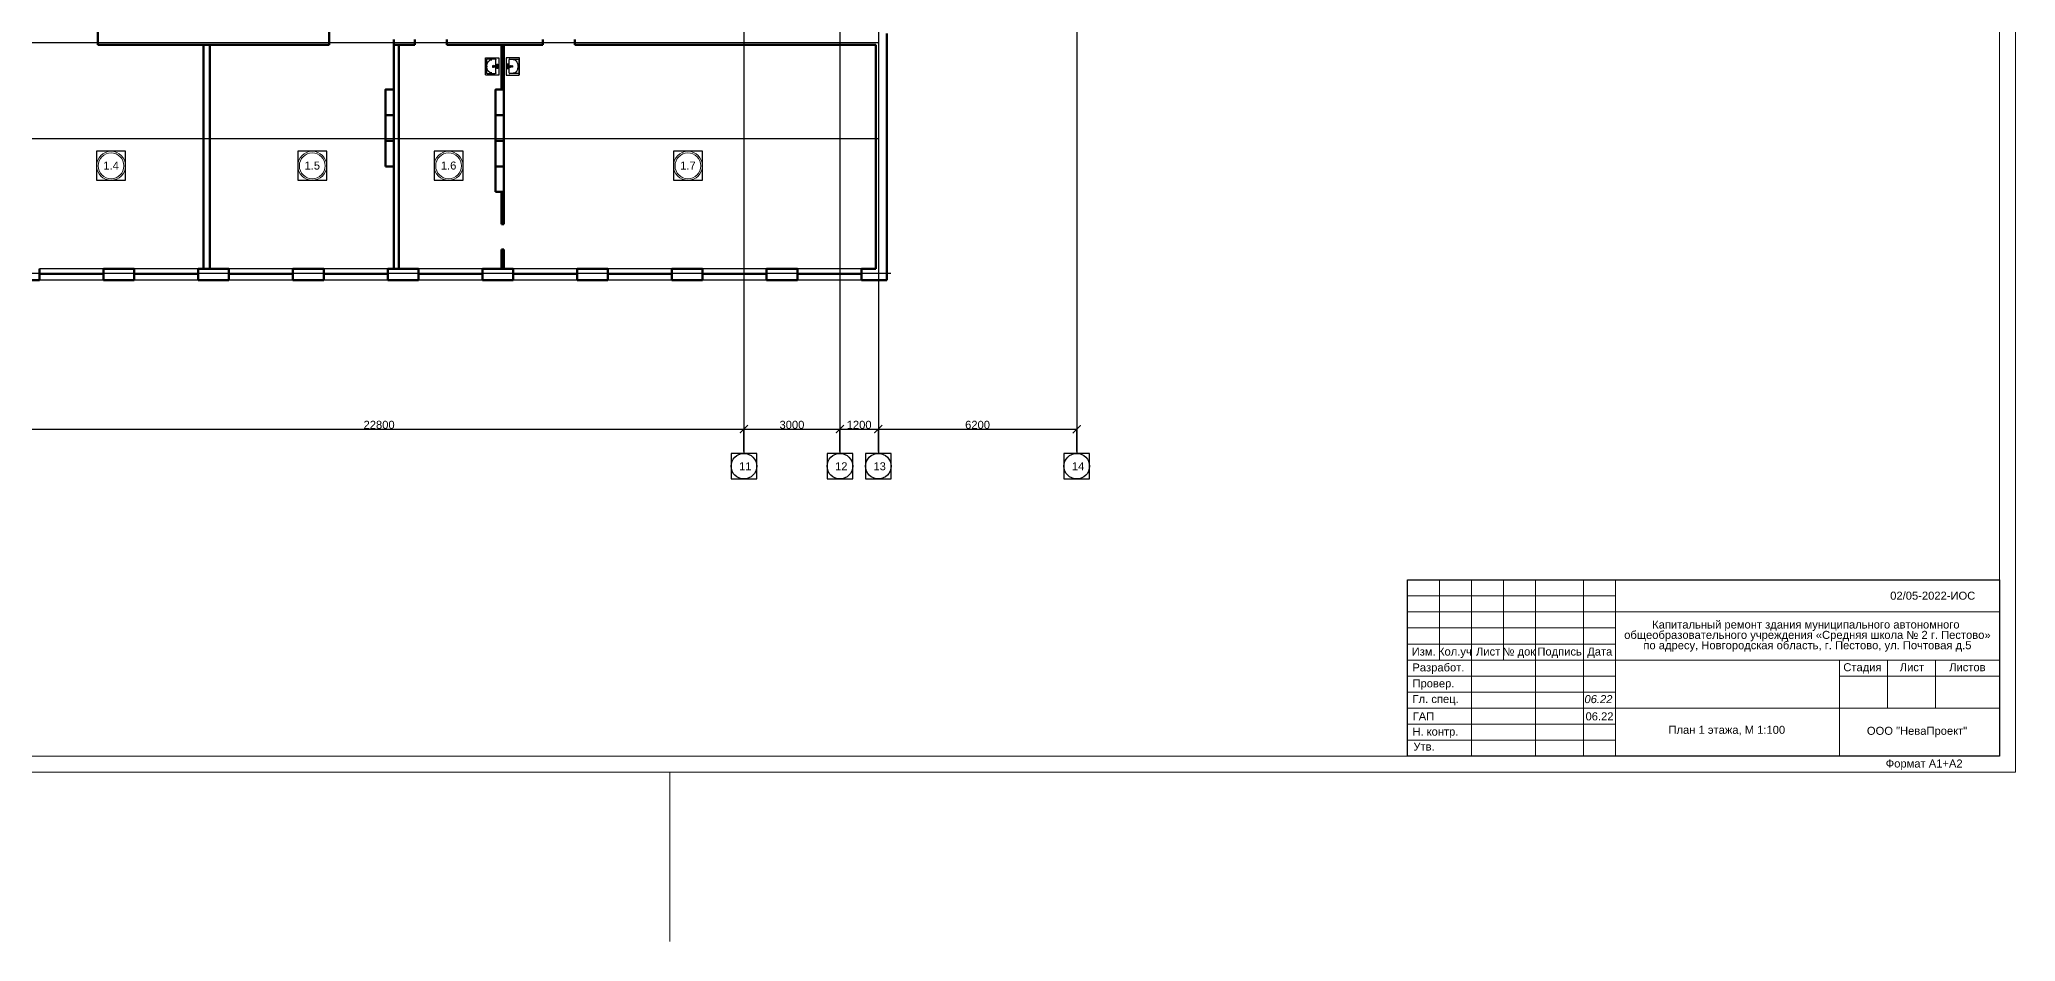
# Model space of a CAD drawing. Header units: metres. Extents: x -5 to 458, y -5 to 65.
# Drawn here: x 64.4 to 126.2, y -5.3 to 22.9 of the extents above; entities that cross this region are included whole.
import ezdxf
from ezdxf.enums import TextEntityAlignment as Align

# ---------------------------------------------------------------- set-up
doc = ezdxf.new("R2010")
doc.units = ezdxf.units.M
doc.linetypes.add('ACAD_ISO04W100', pattern=[30, 24, -3, 0, -3])
doc.linetypes.add('DGN Style 3', pattern=[499.525246, 356.803747, -142.721499])
for name, color, linetype, lineweight in [('Level 50', 7, 'Continuous', 0), ('Level 63', 7, 'Continuous', 0), ('Стены', 7, 'Continuous', 50)]:
    doc.layers.add(name, color=color, linetype=linetype, lineweight=lineweight)
for name, color, linetype in [('YOLO_STAMP', 1, 'Continuous'), ('YOLO_TABLE', 1, 'Continuous'), ('Окна', 127, 'Continuous'), ('Оси', 30, 'Continuous'), ('Осн надпись', 7, 'Continuous'), ('размеры оси', 163, 'Continuous')]:
    doc.layers.add(name, color=color, linetype=linetype)
doc.styles.add('Arial', font='ariali.ttf')
doc.styles.add('GOST 2.304', font='cs_gost2304.shx')
doc.styles.get("Standard").update_dxf_attribs({"font": 'arial.ttf'})
doc.styles.add('Style-Arial', font='arial.ttf')
doc.dimstyles.new('100', dxfattribs={"dimtxt": 0.25, "dimasz": 0.25, "dimexe": 0.0125, "dimexo": 0.0625, "dimgap": 0.0065, "dimtad": 1, "dimlfac": 1000, "dimtxsty": 'Standard', "dimblk": 'ARCHTICK', "dimcen": 0.25, "dimadec": 0, "dimazin": 0, "dimtfac": 1, "dimtmove": 0, "dimatfit": 3, "dimldrblk": 'ARCHTICK', "dimfxl": 1, "dimarcsym": 0})

# ---------------------------------------------------------------- blocks, each defined once
blk = doc.blocks.new('Rac7')
at = {"color": 0}
for p, q in [((-39501, -24232), (-39501, -23830)), ((-39474, -23808), (-38988, -23808)), ((-39457, -23859), (-39457, -24115)), ((-39032, -23838), (-39430, -23838)), ((-39221, -23855), (-39241, -23855)), ((-39005, -24115), (-39005, -23859)), ((-39005, -23859), (-39005, -23859)), ((-38961, -23830), (-38961, -24232)), ((-38961, -24232), (-39501, -24232)), ((-39430, -24136), (-39253, -24136)), ((-39297, -24164), (-39253, -24164)), ((-39297, -24194), (-39297, -24164)), ((-39165, -24194), (-39297, -24194)), ((-39253, -24186), (-39253, -24094)), ((-39253, -24186), (-39209, -24186)), ((-39209, -24186), (-39209, -24094)), ((-39209, -24136), (-39032, -24136)), ((-39209, -24164), (-39165, -24164)), ((-39165, -24164), (-39165, -24194))]:
    blk.add_line(p, q, dxfattribs=at)
at = {"color": 0, "extrusion": (0, 0, -1)}
for centre, major_axis, start_param, end_param in [((-39474, -23830), (-27, 0), 0, 1.570796), ((-39430, -23859), (-27, 0), 0, 1.570796), ((-39241, -24007), (-194, 0), 0, 1.570796), ((-39221, -24007), (-194, 0), 1.570796, 3.141593), ((-39032, -23859), (-27, 0), 1.570796, 3.141593), ((-38988, -23830), (-27, 0), 1.570796, 3.141593), ((-39430, -24115), (-27, 0), -1.570796, 0), ((-39231, -24104), (-25.3, 0), 0.552816, 2.588777), ((-39032, -24115), (-27, 0), -3.141593, -1.570796)]:
    blk.add_ellipse(centre, major_axis=major_axis, ratio=0.785714, start_param=start_param, end_param=end_param, dxfattribs=at)
blk.add_ellipse((-39231, -24048), major_axis=(-27.9, 0), ratio=0.785714, dxfattribs=at)
blk = doc.blocks.new('_ArchTick')
at = {"color": 0, "linetype": 'ByBlock', "const_width": 0.15}
blk.add_lwpolyline([(-0.5, -0.5), (0.5, 0.5)], dxfattribs=at)
blk = doc.blocks.new('*D401')
at = {"layer": 'Defpoints', "color": 0, "lineweight": 0, "transparency": 16777216}
for p in [(86.441, 10.736), (63.641, 9.979), (86.441, 9.979)]:
    blk.add_point(p, dxfattribs=at)
at = {"layer": 'размеры оси', "color": 0, "lineweight": -2, "transparency": 16777216}
for p, q in [((63.641, 10.042), (63.641, 10.749)), ((63.641, 10.736), (86.441, 10.736)), ((86.441, 10.042), (86.441, 10.749))]:
    blk.add_line(p, q, dxfattribs=at)
at = {"layer": 'размеры оси', "color": 0, "lineweight": -2, "transparency": 16777216, "xscale": 0.25, "yscale": 0.25, "zscale": 0.25, "rotation": 180}
blk.add_blockref('_ArchTick', (63.641, 10.736), dxfattribs=at)
at = {"layer": 'размеры оси', "color": 0, "lineweight": -2, "transparency": 16777216, "xscale": 0.25, "yscale": 0.25, "zscale": 0.25}
blk.add_blockref('_ArchTick', (86.441, 10.736), dxfattribs=at)
at = {"layer": 'размеры оси', "color": 0, "transparency": 16777216, "insert": (75.041, 10.87), "char_height": 0.25, "attachment_point": 5}
blk.add_mtext('22800', dxfattribs=at)
blk = doc.blocks.new('*D400')
at = {"layer": 'Defpoints', "color": 0, "lineweight": 0, "transparency": 16777216}
for p in [(89.441, 10.736), (86.441, 9.979), (89.441, 9.979)]:
    blk.add_point(p, dxfattribs=at)
at = {"layer": 'размеры оси', "color": 0, "lineweight": -2, "transparency": 16777216}
for p, q in [((86.441, 10.042), (86.441, 10.749)), ((86.441, 10.736), (89.441, 10.736)), ((89.441, 10.042), (89.441, 10.749))]:
    blk.add_line(p, q, dxfattribs=at)
at = {"layer": 'размеры оси', "color": 0, "lineweight": -2, "transparency": 16777216, "xscale": 0.25, "yscale": 0.25, "zscale": 0.25, "rotation": 180}
blk.add_blockref('_ArchTick', (86.441, 10.736), dxfattribs=at)
at = {"layer": 'размеры оси', "color": 0, "lineweight": -2, "transparency": 16777216, "xscale": 0.25, "yscale": 0.25, "zscale": 0.25}
blk.add_blockref('_ArchTick', (89.441, 10.736), dxfattribs=at)
at = {"layer": 'размеры оси', "color": 0, "transparency": 16777216, "insert": (87.941, 10.87), "char_height": 0.25, "attachment_point": 5}
blk.add_mtext('3000', dxfattribs=at)
blk = doc.blocks.new('*D399')
at = {"layer": 'Defpoints', "color": 0, "lineweight": 0, "transparency": 16777216}
for p in [(90.641, 10.736), (89.441, 9.979), (90.641, 9.979)]:
    blk.add_point(p, dxfattribs=at)
at = {"layer": 'размеры оси', "color": 0, "lineweight": -2, "transparency": 16777216}
for p, q in [((89.441, 10.042), (89.441, 10.749)), ((89.441, 10.736), (90.641, 10.736)), ((90.641, 10.042), (90.641, 10.749))]:
    blk.add_line(p, q, dxfattribs=at)
at = {"layer": 'размеры оси', "color": 0, "lineweight": -2, "transparency": 16777216, "xscale": 0.25, "yscale": 0.25, "zscale": 0.25, "rotation": 180}
blk.add_blockref('_ArchTick', (89.441, 10.736), dxfattribs=at)
at = {"layer": 'размеры оси', "color": 0, "lineweight": -2, "transparency": 16777216, "xscale": 0.25, "yscale": 0.25, "zscale": 0.25}
blk.add_blockref('_ArchTick', (90.641, 10.736), dxfattribs=at)
at = {"layer": 'размеры оси', "color": 0, "transparency": 16777216, "insert": (90.041, 10.87), "char_height": 0.25, "attachment_point": 5}
blk.add_mtext('1200', dxfattribs=at)
blk = doc.blocks.new('*D398')
at = {"layer": 'Defpoints', "color": 0, "lineweight": 0, "transparency": 16777216}
for p in [(96.841, 10.736), (90.641, 9.979), (96.841, 9.979)]:
    blk.add_point(p, dxfattribs=at)
at = {"layer": 'размеры оси', "color": 0, "lineweight": -2, "transparency": 16777216}
for p, q in [((90.641, 10.042), (90.641, 10.749)), ((90.641, 10.736), (96.841, 10.736)), ((96.841, 10.042), (96.841, 10.749))]:
    blk.add_line(p, q, dxfattribs=at)
at = {"layer": 'размеры оси', "color": 0, "lineweight": -2, "transparency": 16777216, "xscale": 0.25, "yscale": 0.25, "zscale": 0.25, "rotation": 180}
blk.add_blockref('_ArchTick', (90.641, 10.736), dxfattribs=at)
at = {"layer": 'размеры оси', "color": 0, "lineweight": -2, "transparency": 16777216, "xscale": 0.25, "yscale": 0.25, "zscale": 0.25}
blk.add_blockref('_ArchTick', (96.841, 10.736), dxfattribs=at)
at = {"layer": 'размеры оси', "color": 0, "transparency": 16777216, "insert": (93.741, 10.87), "char_height": 0.25, "attachment_point": 5}
blk.add_mtext('6200', dxfattribs=at)
blk = doc.blocks.new('*U49')
at = {"color": 7, "linetype": 'Continuous', "lineweight": 0}
blk.add_line((21.025, -34.987), (21.025, -29.7), dxfattribs=at)
at = {"color": 7, "linetype": 'Continuous', "lineweight": 0, "flags": 128}
blk.add_lwpolyline([(63.075, 29.7), (63.075, -29.7), (-63.075, -29.7), (-63.075, 29.7), (63.075, 29.7)], close=True, dxfattribs=at)
at = {"layer": 'Level 50', "color": 7, "linetype": 'Continuous', "lineweight": 13}
for p, q in [((62.575, 29.2), (62.575, -29.2)), ((62.575, -29.2), (-62.275, -29.2))]:
    blk.add_line(p, q, dxfattribs=at)
at = {"layer": 'Level 63', "color": 7, "linetype": 'Continuous', "lineweight": 13}
for p, q in [((44.075, -23.7), (62.575, -23.7)), ((44.075, -23.7), (44.075, -29.2)), ((45.075, -23.7), (45.075, -26.2)), ((46.075, -23.7), (46.075, -29.2)), ((47.075, -23.7), (47.075, -26.2)), ((48.075, -23.7), (48.075, -29.2)), ((49.575, -23.7), (49.575, -29.2)), ((50.575, -23.7), (50.575, -29.2)), ((50.575, -24.7), (62.575, -24.7)), ((44.075, -25.7), (50.575, -25.7)), ((44.075, -26.2), (50.575, -26.2)), ((50.575, -26.2), (62.575, -26.2)), ((57.575, -26.7), (62.575, -26.7)), ((50.575, -27.7), (62.575, -27.7))]:
    blk.add_line(p, q, dxfattribs=at)
at = {"layer": 'Level 63', "color": 7, "linetype": 'Continuous', "lineweight": 0}
for p, q in [((44.075, -24.2), (50.575, -24.2)), ((44.075, -24.7), (50.575, -24.7)), ((44.075, -25.2), (50.575, -25.2)), ((44.075, -26.7), (50.575, -26.7)), ((44.075, -27.2), (50.575, -27.2)), ((44.075, -27.7), (50.575, -27.7)), ((44.075, -28.2), (50.575, -28.2)), ((44.075, -28.7), (50.575, -28.7))]:
    blk.add_line(p, q, dxfattribs=at)
at = {"layer": 'Level 63', "color": 7, "linetype": 'Continuous', "lineweight": 13, "flags": 128}
for points in [[(57.575, -26.2), (57.575, -29.2)], [(59.075, -26.2), (59.075, -27.7)], [(60.575, -26.2), (60.575, -27.7)]]:
    blk.add_lwpolyline(points, dxfattribs=at)
at = {"layer": 'Level 63', "color": 7, "linetype": 'Continuous', "lineweight": 0, "style": 'Style-Arial'}
for s, p in [('Изм.', (44.582, -25.935)), ('Кол.уч', (45.559, -25.935)), ('Лист', (46.598, -25.935)), ('№ док', (47.557, -25.935)), ('Подпись', (48.831, -25.935)), ('Дата', (50.086, -25.935)), ('Разработ.', (45.044, -26.431)), ('Стадия', (58.293, -26.425)), ('Лист', (59.838, -26.425)), ('Листов', (61.571, -26.425)), ('Провер.', (44.889, -26.929)), ('Гл. спец.', (44.956, -27.416)), ('Н. контр.', (44.95, -28.435)), ('ГАП', (44.576, -27.957)), ('ООО "НеваПроект"', (59.998, -28.41)), ('Утв.', (44.595, -28.902)), ('Формат А1+A2', (60.222, -29.431))]:
    blk.add_text(s, height=0.25, dxfattribs=at).set_placement(p, align=Align.MIDDLE_CENTER)

msp = doc.modelspace()

# ---------------------------------------------------------------- linework, layer by layer
at = {"color": 7, "linetype": 'Continuous', "lineweight": 13}
for centre, radius in [((66.666087, 18.958026), 0.452013), ((66.666087, 18.958026), 0.402013), ((72.952281, 18.958026), 0.452013), ((72.952281, 18.958026), 0.402013), ((77.212033, 18.958026), 0.452013), ((77.212033, 18.958026), 0.402013), ((84.690769, 18.958026), 0.452013), ((84.690769, 18.958026), 0.402013)]:
    msp.add_circle(centre, radius, dxfattribs=at)
at = {"layer": 'YOLO_STAMP'}
msp.add_lwpolyline([(107.172115, 6.026369), (125.672115, 6.026369), (125.672115, 0.526369), (107.172115, 0.526369)], close=True, dxfattribs=at)
at = {"layer": 'YOLO_TABLE'}
for points in [[(66.214074, 18.506012), (67.118101, 18.506012), (67.118101, 19.410039), (66.214074, 19.410039)], [(72.500268, 18.506012), (73.404295, 18.506012), (73.404295, 19.410039), (72.500268, 19.410039)], [(76.76002, 18.506012), (77.664046, 18.506012), (77.664046, 19.410039), (76.76002, 19.410039)], [(84.238756, 18.506012), (85.142782, 18.506012), (85.142782, 19.410039), (84.238756, 19.410039)], [(86.040688, 9.179035), (86.840688, 9.179035), (86.840688, 9.979035), (86.040688, 9.979035)], [(89.040688, 9.179035), (89.840688, 9.179035), (89.840688, 9.979035), (89.040688, 9.979035)], [(90.240688, 9.179035), (91.040688, 9.179035), (91.040688, 9.979035), (90.240688, 9.979035)], [(96.440688, 9.179035), (97.240688, 9.179035), (97.240688, 9.979035), (96.440688, 9.979035)]]:
    msp.add_lwpolyline(points, close=True, dxfattribs=at)
at = {"layer": 'Окна'}
for p, q in [((66.430688, 15.740412), (64.430688, 15.740412)), ((66.430688, 15.565412), (64.430688, 15.565412)), ((69.390688, 15.740412), (67.390688, 15.740412)), ((69.390688, 15.565412), (67.390688, 15.565412)), ((72.350688, 15.740412), (70.350688, 15.740412)), ((72.350688, 15.565412), (70.350688, 15.565412)), ((75.310688, 15.740412), (73.310688, 15.740412)), ((75.310688, 15.565412), (73.310688, 15.565412)), ((78.270688, 15.740412), (76.270688, 15.740412)), ((78.270688, 15.565412), (76.270688, 15.565412)), ((81.230688, 15.740412), (79.230688, 15.740412)), ((81.230688, 15.565412), (79.230688, 15.565412)), ((84.190688, 15.740412), (82.190688, 15.740412)), ((84.190688, 15.565412), (82.190688, 15.565412)), ((87.150688, 15.740412), (85.150688, 15.740412)), ((87.150688, 15.565412), (85.150688, 15.565412)), ((90.110688, 15.740412), (88.110688, 15.740412)), ((90.110688, 15.565412), (88.110688, 15.565412)), ((66.430688, 15.390412), (64.430688, 15.390412)), ((69.390688, 15.390412), (67.390688, 15.390412)), ((72.350688, 15.390412), (70.350688, 15.390412)), ((75.310688, 15.390412), (73.310688, 15.390412)), ((78.270688, 15.390412), (76.270688, 15.390412)), ((81.230688, 15.390412), (79.230688, 15.390412)), ((84.190688, 15.390412), (82.190688, 15.390412)), ((87.150688, 15.390412), (85.150688, 15.390412)), ((90.110688, 15.390412), (88.110688, 15.390412))]:
    msp.add_line(p, q, dxfattribs=at)
at = {"layer": 'Оси', "linetype": 'ACAD_ISO04W100', "ltscale": 40}
for p, q in [((86.440688, 54.000412), (86.440688, 9.979035)), ((89.440688, 54.000412), (89.440688, 9.979035)), ((90.640688, 54.000412), (90.640688, 9.979035)), ((96.840688, 40.800412), (96.840688, 9.979035)), ((90.640688, 22.800412), (6.290991, 22.800412)), ((90.640688, 19.800412), (6.290991, 19.800412)), ((91.026587, 15.600412), (6.290991, 15.600412))]:
    msp.add_line(p, q, dxfattribs=at)
at = {"layer": 'Осн надпись', "ltscale": 40}
for centre in [(86.440688, 9.579035), (89.440688, 9.579035), (90.640688, 9.579035), (96.840688, 9.579035)]:
    msp.add_circle(centre, 0.4, dxfattribs=at)
at = {"layer": 'Стены'}
for p, q in [((66.250688, 25.770412), (66.250688, 22.740412)), ((73.480688, 25.770412), (73.480688, 22.740412)), ((75.500688, 22.900412), (75.500688, 15.740412)), ((76.160688, 22.900412), (76.160688, 22.740412)), ((77.160688, 22.900412), (77.160688, 22.740412)), ((80.160688, 22.900412), (80.160688, 22.740412)), ((81.160688, 22.900412), (81.160688, 22.740412)), ((90.910688, 15.390412), (90.910688, 23.090412)), ((66.250688, 22.740412), (73.480688, 22.740412)), ((69.550688, 22.740412), (69.550688, 15.740412)), ((69.750688, 22.740412), (69.750688, 15.740412)), ((75.500688, 22.740412), (76.160688, 22.740412)), ((75.660688, 22.740412), (75.660688, 15.740412)), ((77.160688, 22.740412), (80.160688, 22.740412)), ((78.860688, 21.340412), (78.860688, 22.740412)), ((78.940688, 17.140412), (78.940688, 22.740412)), ((81.160688, 22.740412), (90.560688, 22.740412)), ((90.560688, 15.740412), (90.560688, 22.740412)), ((78.860688, 17.140412), (78.860688, 18.140412)), ((78.940688, 17.140412), (78.860688, 17.140412)), ((78.860688, 15.740412), (78.860688, 16.340412)), ((78.940688, 16.340412), (78.860688, 16.340412)), ((78.940688, 15.740412), (78.940688, 16.340412)), ((64.430688, 15.740412), (64.430688, 15.390412)), ((67.390688, 15.740412), (66.430688, 15.740412)), ((66.430688, 15.740412), (66.430688, 15.390412)), ((67.390688, 15.740412), (67.390688, 15.390412)), ((70.350688, 15.740412), (69.390688, 15.740412)), ((69.390688, 15.740412), (69.390688, 15.390412)), ((70.350688, 15.740412), (70.350688, 15.390412)), ((73.310688, 15.740412), (72.350688, 15.740412)), ((72.350688, 15.740412), (72.350688, 15.390412)), ((73.310688, 15.740412), (73.310688, 15.390412)), ((76.270688, 15.740412), (75.310688, 15.740412)), ((75.310688, 15.740412), (75.310688, 15.390412)), ((76.270688, 15.740412), (76.270688, 15.390412)), ((79.230688, 15.740412), (78.270688, 15.740412)), ((78.270688, 15.740412), (78.270688, 15.390412)), ((79.230688, 15.740412), (79.230688, 15.390412)), ((82.190688, 15.740412), (81.230688, 15.740412)), ((81.230688, 15.740412), (81.230688, 15.390412)), ((82.190688, 15.740412), (82.190688, 15.390412)), ((85.150688, 15.740412), (84.190688, 15.740412)), ((84.190688, 15.740412), (84.190688, 15.390412)), ((85.150688, 15.740412), (85.150688, 15.390412)), ((88.110688, 15.740412), (87.150688, 15.740412)), ((87.150688, 15.740412), (87.150688, 15.390412)), ((88.110688, 15.740412), (88.110688, 15.390412)), ((90.560688, 15.740412), (90.110688, 15.740412)), ((90.110688, 15.740412), (90.110688, 15.390412)), ((64.430688, 15.390412), (63.400688, 15.390412)), ((67.390688, 15.390412), (66.430688, 15.390412)), ((70.350688, 15.390412), (69.390688, 15.390412)), ((73.310688, 15.390412), (72.350688, 15.390412)), ((76.270688, 15.390412), (75.310688, 15.390412)), ((79.230688, 15.390412), (78.270688, 15.390412)), ((82.190688, 15.390412), (81.230688, 15.390412)), ((85.150688, 15.390412), (84.190688, 15.390412)), ((88.110688, 15.390412), (87.150688, 15.390412)), ((90.910688, 15.390412), (90.110688, 15.390412))]:
    msp.add_line(p, q, dxfattribs=at)
for points in [[(75.240688, 20.540412), (75.500688, 20.540412), (75.500688, 21.340412), (75.240688, 21.340412)], [(78.680688, 20.540412), (78.940688, 20.540412), (78.940688, 21.340412), (78.680688, 21.340412)], [(75.240688, 19.740412), (75.500688, 19.740412), (75.500688, 20.540412), (75.240688, 20.540412)], [(78.680688, 19.740412), (78.940688, 19.740412), (78.940688, 20.540412), (78.680688, 20.540412)], [(75.240688, 18.940412), (75.500688, 18.940412), (75.500688, 19.740412), (75.240688, 19.740412)], [(78.680688, 18.940412), (78.940688, 18.940412), (78.940688, 19.740412), (78.680688, 19.740412)], [(78.680688, 18.140412), (78.940688, 18.140412), (78.940688, 18.940412), (78.680688, 18.940412)]]:
    msp.add_lwpolyline(points, close=True, dxfattribs=at)

# ---------------------------------------------------------------- block references
at = {"layer": 'Level 50', "color": 7, "linetype": 'Continuous', "lineweight": 13}
msp.add_blockref('*U49', (63.097116, 29.726332), dxfattribs=at)
at = {"layer": 'размеры оси', "color": 7, "lineweight": 0, "xscale": 0.001, "zscale": 0.001}
for p, yscale, rotation in [((54.555147, 61.293833), 0.001, 90.00000000000001), ((103.240616, 61.293833), -0.001, 89.99999999999999)]:
    msp.add_blockref('Rac7', p, dxfattribs=dict(at, yscale=yscale, rotation=rotation))

# ---------------------------------------------------------------- texts
at = {"color": 7, "linetype": 'Continuous', "lineweight": 13, "style": 'Style-Arial'}
for s, p in [('1.4', (66.424532, 19.090776)), ('1.5', (72.710726, 19.090776)), ('1.6', (76.970478, 19.090776)), ('1.7', (84.449214, 19.090776))]:
    msp.add_text(s, height=0.25, dxfattribs=at).set_placement(p, align=Align.TOP_LEFT)
at = {"color": 7, "linetype": 'Continuous', "lineweight": 0, "style": 'Style-Arial'}
msp.add_text('02/05-2022-ИОС', height=0.25, dxfattribs=at).set_placement((122.257989, 5.660277), align=Align.TOP_LEFT)
at = {"color": 18, "linetype": 'Continuous', "lineweight": 13, "true_color": 0x000000, "style": 'Arial'}
msp.add_text('06.22', height=0.25, dxfattribs=at).set_placement((113.140389, 2.430844), align=Align.TOP_CENTER)
at = {"color": 18, "linetype": 'DGN Style 3', "lineweight": 0, "true_color": 0x000000, "insert": (119.622259, 4.760331), "char_height": 0.25, "attachment_point": 2, "line_spacing_factor": 0.776524, "style": 'Style-Arial'}
msp.add_mtext('Капитальный ремонт здания муниципального автономного\\P общеобразовательного учреждения «Средняя школа № 2 г. Пестово»\\P по адресу, Новгородская область, г. Пестово, ул. Почтовая д.5\\P', dxfattribs=at)
at = {"color": 7, "linetype": 'Continuous', "lineweight": 30, "insert": (112.738443, 1.892598), "char_height": 0.25, "attachment_point": 1, "line_spacing_factor": 0.72, "style": 'GOST 2.304'}
msp.add_mtext('{\\fArial|b0|i0|c204|p39;06.22}', dxfattribs=at)
at = {"color": 7, "linetype": 'Continuous', "lineweight": 13, "insert": (117.151907, 1.471952), "char_height": 0.25, "attachment_point": 2, "line_spacing_factor": 0.6, "style": 'Style-Arial'}
msp.add_mtext('План 1 этажа, М 1:100', dxfattribs=at)
at = {"layer": 'Осн надпись', "char_height": 0.25, "attachment_point": 1}
for s, insert in [('11', (86.288148, 9.700917)), ('12', (89.288148, 9.700917)), ('13', (90.488148, 9.700917)), ('14', (96.688148, 9.700917))]:
    msp.add_mtext_dynamic_manual_height_columns(s, width=0.25, gutter_width=0.0125, heights=[0], dxfattribs=dict(at, insert=insert))

# ---------------------------------------------------------------- dimensions: what is measured, and where the dimension line sits
at = {"layer": 'размеры оси'}
for base, p1, p2, picture, middle in [((86.440688, 10.736229), (63.640688, 9.979035), (86.440688, 9.979035), '*D401', (75.040688, 10.870372)), ((89.440688, 10.736229), (86.440688, 9.979035), (89.440688, 9.979035), '*D400', (87.940688, 10.870457)), ((90.640688, 10.736229), (89.440688, 9.979035), (90.640688, 9.979035), '*D399', (90.040688, 10.870372)), ((96.840688, 10.736229), (90.640688, 9.979035), (96.840688, 9.979035), '*D398', (93.740688, 10.870372))]:
    dim = msp.add_linear_dim(base=base, p1=p1, p2=p2, dimstyle='100', override={"dimtxsty": 'Standard'}, dxfattribs=at)
    dim.commit()
    dim.dimension.update_dxf_attribs({"geometry": picture, "text_midpoint": middle})

doc.saveas('drawing.dxf')
